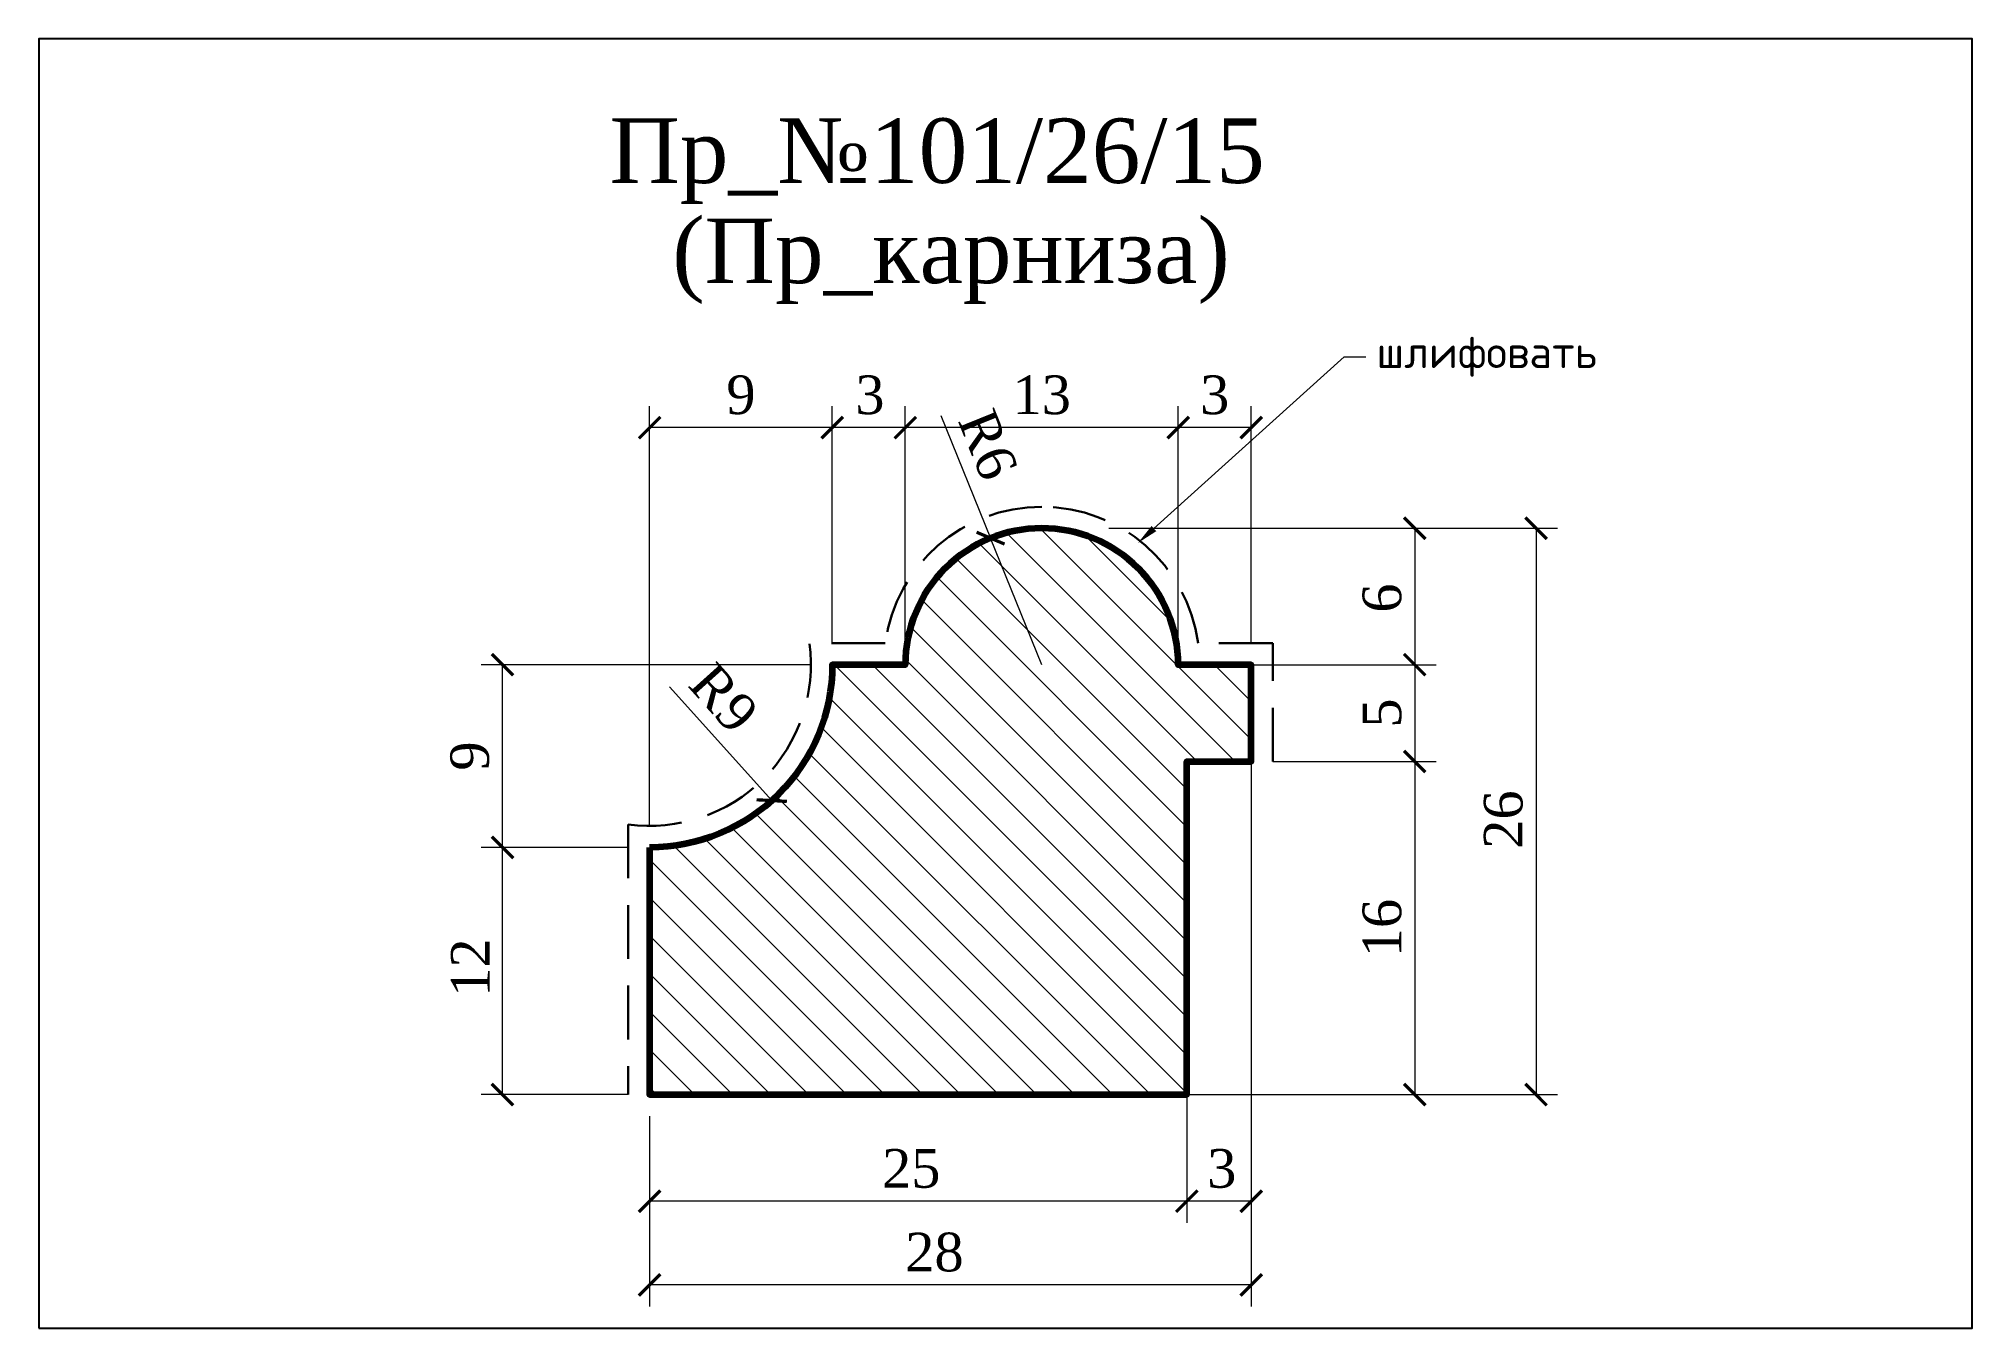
# Model space of a CAD drawing. Header units: millimetres. Extents: x 305978.6 to 306068.6, y -90483.8 to -90423.8.
import ezdxf
from ezdxf import colors
from ezdxf.entities.mleader import LeaderData, LeaderLine
from ezdxf.math import Vec2, Vec3

# ---------------------------------------------------------------- set-up
doc = ezdxf.new("R2010")
doc.units = ezdxf.units.MM
doc.header["$MEASUREMENT"] = 0
doc.linetypes.add('HIDDEN', pattern=[0.375, 0.25, -0.125])
doc.layers.add('Outside panel', color=7, linetype='Continuous', lineweight=18, true_color=0x7f5e57)
doc.layers.add('линия 50', color=1, linetype='Continuous', lineweight=211)
doc.layers.add('служебный слой РАЗМЕРЫ', color=7, linetype='Continuous', lineweight=9)
doc.layers.add('размеры в модели', color=7, linetype='Continuous')
doc.styles.add('ELECT', font='times.ttf')
doc.styles.get("Standard").update_dxf_attribs({"font": 'times.ttf'})
doc.styles.add('ЕСКД профили текст', font='isocpeur.ttf')
doc.dimstyles.new('M_1', dxfattribs={"dimtxt": 1.8, "dimasz": 1, "dimexe": 1, "dimexo": 1, "dimgap": 0.6, "dimtad": 1, "dimdec": 0, "dimdsep": 46, "dimtxsty": 'Standard', "dimblk": 'ARCHTICK', "dimcen": -5, "dimclrd": 7, "dimclre": 7, "dimclrt": 7, "dimadec": 0, "dimazin": 0, "dimtfac": 1, "dimtdec": 0, "dimtmove": 0, "dimatfit": 3, "dimfxl": 1, "dimtolj": 1, "dimtzin": 0, "dimlwd": 5, "dimlwe": 5, "dimarcsym": 0})

# ---------------------------------------------------------------- blocks, each defined once
blk = doc.blocks.new('_ArchTick')
at = {"color": 0, "linetype": 'ByBlock', "const_width": 0.15}
blk.add_lwpolyline([(-0.5, -0.5), (0.5, 0.5)], dxfattribs=at)
blk = doc.blocks.new('*D16')
at = {"layer": 'Defpoints', "color": 0, "ltscale": 1000, "transparency": 16777216}
for p in [(306035.035, -90457.472), (306027.224, -90472.972), (306042.644, -90472.972)]:
    blk.add_point(p, dxfattribs=at)
at = {"layer": 'размеры в модели', "color": 7, "lineweight": 5, "ltscale": 1000, "transparency": 16777216}
for p, q in [((306036.035, -90457.472), (306043.644, -90457.472)), ((306042.644, -90457.472), (306042.644, -90472.972)), ((306028.224, -90472.972), (306043.644, -90472.972))]:
    blk.add_line(p, q, dxfattribs=at)
for p, rotation in [((306042.644, -90457.472), 90), ((306042.644, -90472.972), 270)]:
    blk.add_blockref('_ArchTick', p, dxfattribs=dict(at, rotation=rotation))
at = {"layer": 'размеры в модели', "color": 7, "ltscale": 1000, "transparency": 16777216, "insert": (306041.128, -90465.222), "char_height": 1.8, "attachment_point": 5, "rotation": 90}
blk.add_mtext('\\A1;16', dxfattribs=at)
blk = doc.blocks.new('*D15')
at = {"layer": 'Defpoints', "color": 0, "ltscale": 1000, "transparency": 16777216}
for p in [(306033.824, -90452.969), (306035.035, -90457.472), (306042.644, -90457.472)]:
    blk.add_point(p, dxfattribs=at)
at = {"layer": 'размеры в модели', "color": 7, "lineweight": 5, "ltscale": 1000, "transparency": 16777216}
for p, q in [((306034.824, -90452.969), (306043.644, -90452.969)), ((306042.644, -90452.969), (306042.644, -90457.472)), ((306036.035, -90457.472), (306043.644, -90457.472))]:
    blk.add_line(p, q, dxfattribs=at)
for p, rotation in [((306042.644, -90452.969), 90), ((306042.644, -90457.472), 270)]:
    blk.add_blockref('_ArchTick', p, dxfattribs=dict(at, rotation=rotation))
at = {"layer": 'размеры в модели', "color": 7, "ltscale": 1000, "transparency": 16777216, "insert": (306041.128, -90455.22), "char_height": 1.8, "attachment_point": 5, "rotation": 90}
blk.add_mtext('\\A1;5', dxfattribs=at)
blk = doc.blocks.new('*D14')
at = {"layer": 'Defpoints', "color": 0, "ltscale": 1000, "transparency": 16777216}
for p in [(306027.408, -90446.619), (306033.824, -90452.969), (306042.644, -90452.969)]:
    blk.add_point(p, dxfattribs=at)
at = {"layer": 'размеры в модели', "color": 7, "lineweight": 5, "ltscale": 1000, "transparency": 16777216}
for p, q in [((306028.408, -90446.619), (306043.644, -90446.619)), ((306042.644, -90446.619), (306042.644, -90452.969)), ((306034.824, -90452.969), (306043.644, -90452.969))]:
    blk.add_line(p, q, dxfattribs=at)
for p, rotation in [((306042.644, -90446.619), 90), ((306042.644, -90452.969), 270)]:
    blk.add_blockref('_ArchTick', p, dxfattribs=dict(at, rotation=rotation))
at = {"layer": 'размеры в модели', "color": 7, "ltscale": 1000, "transparency": 16777216, "insert": (306041.128, -90449.87), "char_height": 1.8, "attachment_point": 5, "rotation": 90}
blk.add_mtext('\\A1;6', dxfattribs=at)
blk = doc.blocks.new('*D13')
at = {"layer": 'Defpoints', "color": 0, "ltscale": 1000, "transparency": 16777216}
for p in [(306027.602, -90446.62), (306027.224, -90472.972), (306048.29, -90472.972)]:
    blk.add_point(p, dxfattribs=at)
at = {"layer": 'размеры в модели', "color": 7, "lineweight": 5, "ltscale": 1000, "transparency": 16777216}
for p, q in [((306028.602, -90446.62), (306049.29, -90446.62)), ((306048.29, -90446.62), (306048.29, -90472.972)), ((306028.224, -90472.972), (306049.29, -90472.972))]:
    blk.add_line(p, q, dxfattribs=at)
for p, rotation in [((306048.29, -90446.62), 90), ((306048.29, -90472.972), 270)]:
    blk.add_blockref('_ArchTick', p, dxfattribs=dict(at, rotation=rotation))
at = {"layer": 'размеры в модели', "color": 7, "ltscale": 1000, "transparency": 16777216, "insert": (306046.774, -90460.176), "char_height": 1.8, "attachment_point": 5, "rotation": 90}
blk.add_mtext('\\A1;26', dxfattribs=at)
blk = doc.blocks.new('*D12')
at = {"layer": 'Defpoints', "color": 0, "ltscale": 1000, "transparency": 16777216}
for p in [(306022.903, -90447.082), (306025.285, -90452.969)]:
    blk.add_point(p, dxfattribs=at)
at = {"layer": 'размеры в модели', "color": 7, "lineweight": 5, "ltscale": 1000, "transparency": 16777216}
for p in [(306020.594, -90441.378), (306025.285, -90452.969)]:
    blk.add_line(p, (306022.903, -90447.082), dxfattribs=at)
at = {"layer": 'размеры в модели', "color": 7, "lineweight": 5, "ltscale": 1000, "transparency": 16777216, "rotation": 292.0379218966898}
blk.add_blockref('_ArchTick', (306022.903, -90447.082), dxfattribs=at)
at = {"layer": 'размеры в модели', "color": 7, "ltscale": 1000, "transparency": 16777216, "insert": (306022.778, -90442.735), "char_height": 1.8, "attachment_point": 5, "rotation": 292.03792}
blk.add_mtext('\\A1;R6', dxfattribs=at)
blk = doc.blocks.new('*D11')
at = {"layer": 'Defpoints', "color": 0, "ltscale": 1000, "transparency": 16777216}
for p in [(306007.035, -90452.969), (306012.716, -90459.292)]:
    blk.add_point(p, dxfattribs=at)
at = {"layer": 'размеры в модели', "color": 7, "lineweight": 5, "ltscale": 1000, "transparency": 16777216}
blk.add_line((306007.966, -90454.004), (306012.716, -90459.292), dxfattribs=at)
blk.add_arc((306007.035, -90452.969), 8.5, 276.74068, 318.67507, dxfattribs=at)
at = {"layer": 'размеры в модели', "color": 7, "lineweight": 5, "ltscale": 1000, "transparency": 16777216, "rotation": 311.9343902587869}
blk.add_blockref('_ArchTick', (306012.716, -90459.292), dxfattribs=at)
at = {"layer": 'размеры в модели', "color": 7, "ltscale": 1000, "transparency": 16777216, "insert": (306010.479, -90454.53), "char_height": 1.8, "attachment_point": 5, "rotation": 311.93439}
blk.add_mtext('\\A1;R9', dxfattribs=at)
blk = doc.blocks.new('*D10')
at = {"layer": 'Defpoints', "color": 0, "ltscale": 1000, "transparency": 16777216}
for p in [(306000.186, -90452.969), (306015.535, -90452.969), (306007.035, -90461.469)]:
    blk.add_point(p, dxfattribs=at)
at = {"layer": 'размеры в модели', "color": 7, "lineweight": 5, "ltscale": 1000, "transparency": 16777216}
for p, q in [((306014.535, -90452.969), (305999.186, -90452.969)), ((306000.186, -90461.469), (306000.186, -90452.969)), ((306006.035, -90461.469), (305999.186, -90461.469))]:
    blk.add_line(p, q, dxfattribs=at)
for p, rotation in [((306000.186, -90452.969), 90), ((306000.186, -90461.469), 270)]:
    blk.add_blockref('_ArchTick', p, dxfattribs=dict(at, rotation=rotation))
at = {"layer": 'размеры в модели', "color": 7, "ltscale": 1000, "transparency": 16777216, "insert": (305998.668, -90457.219), "char_height": 1.8, "attachment_point": 5, "rotation": 90}
blk.add_mtext('\\A1;9', dxfattribs=at)
blk = doc.blocks.new('*D9')
at = {"layer": 'Defpoints', "color": 0, "ltscale": 1000, "transparency": 16777216}
for p in [(306000.186, -90461.469), (306007.035, -90461.469), (306007.035, -90472.972)]:
    blk.add_point(p, dxfattribs=at)
at = {"layer": 'размеры в модели', "color": 7, "lineweight": 5, "ltscale": 1000, "transparency": 16777216}
for p, q in [((306006.035, -90461.469), (305999.186, -90461.469)), ((306000.186, -90472.972), (306000.186, -90461.469)), ((306006.035, -90472.972), (305999.186, -90472.972))]:
    blk.add_line(p, q, dxfattribs=at)
for p, rotation in [((306000.186, -90461.469), 90), ((306000.186, -90472.972), 270)]:
    blk.add_blockref('_ArchTick', p, dxfattribs=dict(at, rotation=rotation))
at = {"layer": 'размеры в модели', "color": 7, "ltscale": 1000, "transparency": 16777216, "insert": (305998.686, -90467.064), "char_height": 1.8, "attachment_point": 5, "rotation": 90}
blk.add_mtext('\\A1;12', dxfattribs=at)
blk = doc.blocks.new('*D8')
at = {"layer": 'Defpoints', "color": 0, "ltscale": 1000, "transparency": 16777216}
for p in [(306007.035, -90441.941), (306015.535, -90452.969), (306007.035, -90461.469)]:
    blk.add_point(p, dxfattribs=at)
at = {"layer": 'размеры в модели', "color": 7, "lineweight": 5, "ltscale": 1000, "transparency": 16777216}
for p, q in [((306007.035, -90460.469), (306007.035, -90440.941)), ((306015.535, -90451.969), (306015.535, -90440.941)), ((306015.535, -90441.941), (306007.035, -90441.941))]:
    blk.add_line(p, q, dxfattribs=at)
at = {"layer": 'размеры в модели', "color": 7, "lineweight": 5, "ltscale": 1000, "transparency": 16777216, "rotation": 180}
blk.add_blockref('_ArchTick', (306007.035, -90441.941), dxfattribs=at)
at = {"layer": 'размеры в модели', "color": 7, "lineweight": 5, "ltscale": 1000, "transparency": 16777216}
blk.add_blockref('_ArchTick', (306015.535, -90441.941), dxfattribs=at)
at = {"layer": 'размеры в модели', "color": 7, "ltscale": 1000, "transparency": 16777216, "insert": (306011.285, -90440.423), "char_height": 1.8, "attachment_point": 5}
blk.add_mtext('\\A1;9', dxfattribs=at)
blk = doc.blocks.new('*D7')
at = {"layer": 'Defpoints', "color": 0, "ltscale": 1000, "transparency": 16777216}
for p in [(306015.535, -90441.941), (306015.535, -90452.969), (306018.935, -90452.969)]:
    blk.add_point(p, dxfattribs=at)
at = {"layer": 'размеры в модели', "color": 7, "lineweight": 5, "ltscale": 1000, "transparency": 16777216}
for p, q in [((306015.535, -90451.969), (306015.535, -90440.941)), ((306018.935, -90451.969), (306018.935, -90440.941)), ((306018.935, -90441.941), (306015.535, -90441.941))]:
    blk.add_line(p, q, dxfattribs=at)
at = {"layer": 'размеры в модели', "color": 7, "lineweight": 5, "ltscale": 1000, "transparency": 16777216, "rotation": 180}
blk.add_blockref('_ArchTick', (306015.535, -90441.941), dxfattribs=at)
at = {"layer": 'размеры в модели', "color": 7, "lineweight": 5, "ltscale": 1000, "transparency": 16777216}
blk.add_blockref('_ArchTick', (306018.935, -90441.941), dxfattribs=at)
at = {"layer": 'размеры в модели', "color": 7, "ltscale": 1000, "transparency": 16777216, "insert": (306017.288, -90440.425), "char_height": 1.8, "attachment_point": 5}
blk.add_mtext('\\A1;3', dxfattribs=at)
blk = doc.blocks.new('*D6')
at = {"layer": 'Defpoints', "color": 0, "ltscale": 1000, "transparency": 16777216}
for p in [(306018.935, -90441.941), (306018.935, -90452.969), (306031.635, -90452.969)]:
    blk.add_point(p, dxfattribs=at)
at = {"layer": 'размеры в модели', "color": 7, "lineweight": 5, "ltscale": 1000, "transparency": 16777216}
for p, q in [((306018.935, -90451.969), (306018.935, -90440.941)), ((306031.635, -90451.969), (306031.635, -90440.941)), ((306031.635, -90441.941), (306018.935, -90441.941))]:
    blk.add_line(p, q, dxfattribs=at)
at = {"layer": 'размеры в модели', "color": 7, "lineweight": 5, "ltscale": 1000, "transparency": 16777216, "rotation": 180}
blk.add_blockref('_ArchTick', (306018.935, -90441.941), dxfattribs=at)
at = {"layer": 'размеры в модели', "color": 7, "lineweight": 5, "ltscale": 1000, "transparency": 16777216}
blk.add_blockref('_ArchTick', (306031.635, -90441.941), dxfattribs=at)
at = {"layer": 'размеры в модели', "color": 7, "ltscale": 1000, "transparency": 16777216, "insert": (306025.285, -90440.425), "char_height": 1.8, "attachment_point": 5}
blk.add_mtext('\\A1;13', dxfattribs=at)
blk = doc.blocks.new('*D5')
at = {"layer": 'Defpoints', "color": 0, "ltscale": 1000, "transparency": 16777216}
for p in [(306031.635, -90441.941), (306031.635, -90452.969), (306035.035, -90452.969)]:
    blk.add_point(p, dxfattribs=at)
at = {"layer": 'размеры в модели', "color": 7, "lineweight": 5, "ltscale": 1000, "transparency": 16777216}
for p, q in [((306031.635, -90451.969), (306031.635, -90440.941)), ((306035.035, -90451.969), (306035.035, -90440.941)), ((306035.035, -90441.941), (306031.635, -90441.941))]:
    blk.add_line(p, q, dxfattribs=at)
at = {"layer": 'размеры в модели', "color": 7, "lineweight": 5, "ltscale": 1000, "transparency": 16777216, "rotation": 180}
blk.add_blockref('_ArchTick', (306031.635, -90441.941), dxfattribs=at)
at = {"layer": 'размеры в модели', "color": 7, "lineweight": 5, "ltscale": 1000, "transparency": 16777216}
blk.add_blockref('_ArchTick', (306035.035, -90441.941), dxfattribs=at)
at = {"layer": 'размеры в модели', "color": 7, "ltscale": 1000, "transparency": 16777216, "insert": (306033.335, -90440.425), "char_height": 1.8, "attachment_point": 5}
blk.add_mtext('\\A1;3', dxfattribs=at)
blk = doc.blocks.new('*D4')
at = {"layer": 'Defpoints', "color": 0, "ltscale": 1000, "transparency": 16777216}
for p in [(306007.035, -90472.972), (306032.035, -90472.972), (306007.035, -90477.932)]:
    blk.add_point(p, dxfattribs=at)
at = {"layer": 'размеры в модели', "color": 7, "lineweight": 5, "ltscale": 1000, "transparency": 16777216}
for p, q in [((306007.035, -90473.972), (306007.035, -90478.932)), ((306032.035, -90473.972), (306032.035, -90478.932)), ((306032.035, -90477.932), (306007.035, -90477.932))]:
    blk.add_line(p, q, dxfattribs=at)
at = {"layer": 'размеры в модели', "color": 7, "lineweight": 5, "ltscale": 1000, "transparency": 16777216, "rotation": 180}
blk.add_blockref('_ArchTick', (306007.035, -90477.932), dxfattribs=at)
at = {"layer": 'размеры в модели', "color": 7, "lineweight": 5, "ltscale": 1000, "transparency": 16777216}
blk.add_blockref('_ArchTick', (306032.035, -90477.932), dxfattribs=at)
at = {"layer": 'размеры в модели', "color": 7, "ltscale": 1000, "transparency": 16777216, "insert": (306019.211, -90476.417), "char_height": 1.8, "attachment_point": 5}
blk.add_mtext('\\A1;25', dxfattribs=at)
blk = doc.blocks.new('*D3')
at = {"layer": 'Defpoints', "color": 0, "ltscale": 1000, "transparency": 16777216}
for p in [(306035.035, -90455.972), (306032.035, -90457.472), (306032.035, -90477.932)]:
    blk.add_point(p, dxfattribs=at)
at = {"layer": 'размеры в модели', "color": 7, "lineweight": 5, "ltscale": 1000, "transparency": 16777216}
for p, q in [((306035.035, -90456.972), (306035.035, -90478.932)), ((306032.035, -90458.472), (306032.035, -90478.932)), ((306035.035, -90477.932), (306032.035, -90477.932))]:
    blk.add_line(p, q, dxfattribs=at)
at = {"layer": 'размеры в модели', "color": 7, "lineweight": 5, "ltscale": 1000, "transparency": 16777216, "rotation": 180}
blk.add_blockref('_ArchTick', (306032.035, -90477.932), dxfattribs=at)
at = {"layer": 'размеры в модели', "color": 7, "lineweight": 5, "ltscale": 1000, "transparency": 16777216}
blk.add_blockref('_ArchTick', (306035.035, -90477.932), dxfattribs=at)
at = {"layer": 'размеры в модели', "color": 7, "ltscale": 1000, "transparency": 16777216, "insert": (306033.665, -90476.417), "char_height": 1.8, "attachment_point": 5}
blk.add_mtext('\\A1;3', dxfattribs=at)
blk = doc.blocks.new('*D2')
at = {"layer": 'Defpoints', "color": 0, "ltscale": 1000, "transparency": 16777216}
for p in [(306035.035, -90455.972), (306007.035, -90472.972), (306007.035, -90481.826)]:
    blk.add_point(p, dxfattribs=at)
at = {"layer": 'размеры в модели', "color": 7, "lineweight": 5, "ltscale": 1000, "transparency": 16777216}
for p, q in [((306035.035, -90456.972), (306035.035, -90482.826)), ((306007.035, -90473.972), (306007.035, -90482.826)), ((306035.035, -90481.826), (306007.035, -90481.826))]:
    blk.add_line(p, q, dxfattribs=at)
at = {"layer": 'размеры в модели', "color": 7, "lineweight": 5, "ltscale": 1000, "transparency": 16777216, "rotation": 180}
blk.add_blockref('_ArchTick', (306007.035, -90481.826), dxfattribs=at)
at = {"layer": 'размеры в модели', "color": 7, "lineweight": 5, "ltscale": 1000, "transparency": 16777216}
blk.add_blockref('_ArchTick', (306035.035, -90481.826), dxfattribs=at)
at = {"layer": 'размеры в модели', "color": 7, "ltscale": 1000, "transparency": 16777216, "insert": (306020.291, -90480.31), "char_height": 1.8, "attachment_point": 5}
blk.add_mtext('\\A1;28', dxfattribs=at)

msp = doc.modelspace()

# ---------------------------------------------------------------- hatches: boundary and pattern name
at = {"layer": 'Outside panel', "ltscale": 1000}
h = msp.add_hatch(dxfattribs=at)
h.set_pattern_fill('ANSI31', color=256, scale=10, angle=90)
h.set_pattern_definition([(135, (-4303.6391, 299.0484), (-0.8838834765, -0.8838834765), [])])
h.paths.add_polyline_path([(306025.285, -90446.619, -0.414214), (306031.635, -90452.969), (306035.035, -90452.969), (306035.035, -90457.472), (306032.035, -90457.472), (306032.035, -90472.972), (306007.035, -90472.972), (306007.035, -90461.469, 0.414214), (306015.535, -90452.969), (306018.935, -90452.969, -0.414214)])

# ---------------------------------------------------------------- linework, layer by layer
at = {"color": 6, "ltscale": 1000}
msp.add_lwpolyline([(305978.598, -90483.845), (306068.598, -90483.845), (306068.598, -90423.845), (305978.598, -90423.845)], close=True, dxfattribs=at)
at = {"layer": 'линия 50', "color": 1, "linetype": 'HIDDEN', "lineweight": 30, "ltscale": 10, "true_color": 0xff0909}
msp.add_lwpolyline([(306036.035, -90457.472), (306036.035, -90457.472), (306036.035, -90457.472), (306036.035, -90451.969), (306032.567, -90451.969, 0.374782), (306025.285, -90445.619, 0.374782), (306018.004, -90451.969), (306014.469, -90451.969, -0.494907), (306006.035, -90460.402), (306006.035, -90472.972)], format="xyb", dxfattribs=at)
at = {"layer": 'линия 50', "color": 7}
msp.add_lwpolyline([(306007.035, -90461.469), (306007.035, -90472.972), (306032.035, -90472.972), (306032.035, -90457.472), (306035.035, -90457.472), (306035.035, -90452.969), (306031.635, -90452.969, 0.414214), (306025.285, -90446.619, 0.414214), (306018.935, -90452.969), (306015.535, -90452.969, -0.414214), (306007.035, -90461.469)], format="xyb", close=True, dxfattribs=at)

# ---------------------------------------------------------------- texts
at = {"color": 7, "ltscale": 1000, "style": 'ELECT'}
for s, p in [('Пр_№101/26/15', (306005.164, -90430.556)), ('(Пр_карниза)', (306008.087, -90435.214))]:
    msp.add_text(s, height=3, dxfattribs=at).set_placement(p)

# ---------------------------------------------------------------- dimensions: what is measured, and where the dimension line sits
at = {"layer": 'размеры в модели', "color": 0, "ltscale": 1000}
for base, p1, p2, angle, picture, middle in [((306007.035482913, -90441.940763723), (306015.535482913, -90452.968529256), (306007.035482913, -90461.468529256), 180, '*D8', (306011.285482913, -90440.422595013)), ((306018.935, -90441.941), (306031.635, -90452.969), (306018.935, -90452.969), 180, '*D6', (306025.285, -90440.425)), ((306042.644, -90457.472), (306033.824, -90452.969), (306035.035, -90457.472), 90, '*D15', (306041.128, -90455.22)), ((306042.643662259, -90472.972144034), (306035.035482913, -90457.472144034), (306027.223587009, -90472.972144034), 90, '*D16', (306041.12808908, -90465.222144033))]:
    dim = msp.add_linear_dim(base=base, p1=p1, p2=p2, angle=angle, dimstyle='M_1', override={"dimtxt": 1.8}, dxfattribs=at)
    dim.commit()
    dim.dimension.update_dxf_attribs({"geometry": picture, "text_midpoint": middle})
for base, p1, p2, angle, picture, middle in [((306015.535, -90441.941), (306018.935, -90452.969), (306015.535, -90452.969), 180, '*D7', (306017.288, -90441.941)), ((306031.635, -90441.941), (306035.035, -90452.969), (306031.635, -90452.969), 180, '*D5', (306033.335, -90441.941)), ((306048.29, -90472.972), (306027.602, -90446.62), (306027.224, -90472.972), 90, '*D13', (306048.29, -90460.176)), ((306042.644, -90452.969), (306027.408, -90446.619), (306033.824, -90452.969), 90, '*D14', (306042.644, -90449.87)), ((306000.18621167, -90452.968529256), (306007.035482913, -90461.468529256), (306015.535482913, -90452.968529256), 90, '*D10', (306000.18621167, -90457.218529256)), ((306007.035, -90481.826), (306035.035, -90455.972), (306007.035, -90472.972), 180, '*D2', (306020.291, -90481.826)), ((306032.035, -90477.932), (306035.035, -90455.972), (306032.035, -90457.472), 180, '*D3', (306033.665, -90477.932)), ((306000.186, -90461.469), (306007.035, -90472.972), (306007.035, -90461.469), 90, '*D9', (306000.186, -90467.064)), ((306007.035, -90477.932), (306032.035, -90472.972), (306007.035, -90472.972), 180, '*D4', (306019.211, -90477.932))]:
    dim = msp.add_linear_dim(base=base, p1=p1, p2=p2, angle=angle, dimstyle='M_1', override={"dimtxt": 1.8}, dxfattribs=at)
    dim.commit()
    dim.dimension.update_dxf_attribs({"geometry": picture, "text_midpoint": middle, "dimtype": 128})
dim = msp.add_radius_dim(center=(306025.285, -90452.969), mpoint=(306022.903, -90447.082), dimstyle='M_1', override={"dimtxt": 1.8}, dxfattribs=at)
dim.commit()
dim.dimension.update_dxf_attribs({"geometry": '*D12', "text_midpoint": (306022.778, -90442.735)})
dim = msp.add_radius_dim(center=(306007.035, -90452.969), mpoint=(306012.716, -90459.292), dimstyle='M_1', override={"dimtxt": 1.8}, dxfattribs=at)
dim.commit()
dim.dimension.update_dxf_attribs({"geometry": '*D11', "text_midpoint": (306009.35, -90455.545), "dimtype": 132})

# ---------------------------------------------------------------- leaders
at = {"layer": 'служебный слой РАЗМЕРЫ'}
ml = msp.add_multileader_mtext('Standard', dxfattribs=at)
ml.set_content('\\A1;шлифовать', color=256, style='ЕСКД профили текст')
ml.set_leader_properties(color=256, linetype='ByLayer', lineweight=-1)
ml.build(insert=Vec2(0, 0))
ml.multileader.update_dxf_attribs({"dogleg_length": 1, "arrow_head_size": 1})
ctx = ml.context
ctx.base_point, ctx.char_height, ctx.arrow_head_size, ctx.landing_gap_size, ctx.plane_origin = Vec3(306040.362, -90438.646), 1.5, 1, 0.5, Vec3(306053.838, -90412.477)
notes = []
notes.append((ctx, [(1, (1, 1, 0), (306039.362, -90438.646), (1, 0), 1, [(0, [(306029.762, -90447.308)], 0, [])])]))
ctx.mtext.insert, ctx.mtext.flow_direction = Vec3(306040.862, -90437.671), 5
for ctx, leaders in notes:
    for number, flags, end, landing, length, lines in leaders:
        leader = LeaderData()
        leader.index, (leader.has_last_leader_line, leader.has_dogleg_vector, leader.attachment_direction) = number, flags
        leader.last_leader_point, leader.dogleg_vector, leader.dogleg_length = Vec3(end), Vec3(landing), length
        for number, points, colour, breaks in lines:
            line = LeaderLine()
            line.index, line.vertices, line.color, line.breaks = number, Vec3.list(points), colors.encode_raw_color(colour), breaks
            leader.lines.append(line)
        ctx.leaders.append(leader)

doc.saveas('drawing.dxf')
